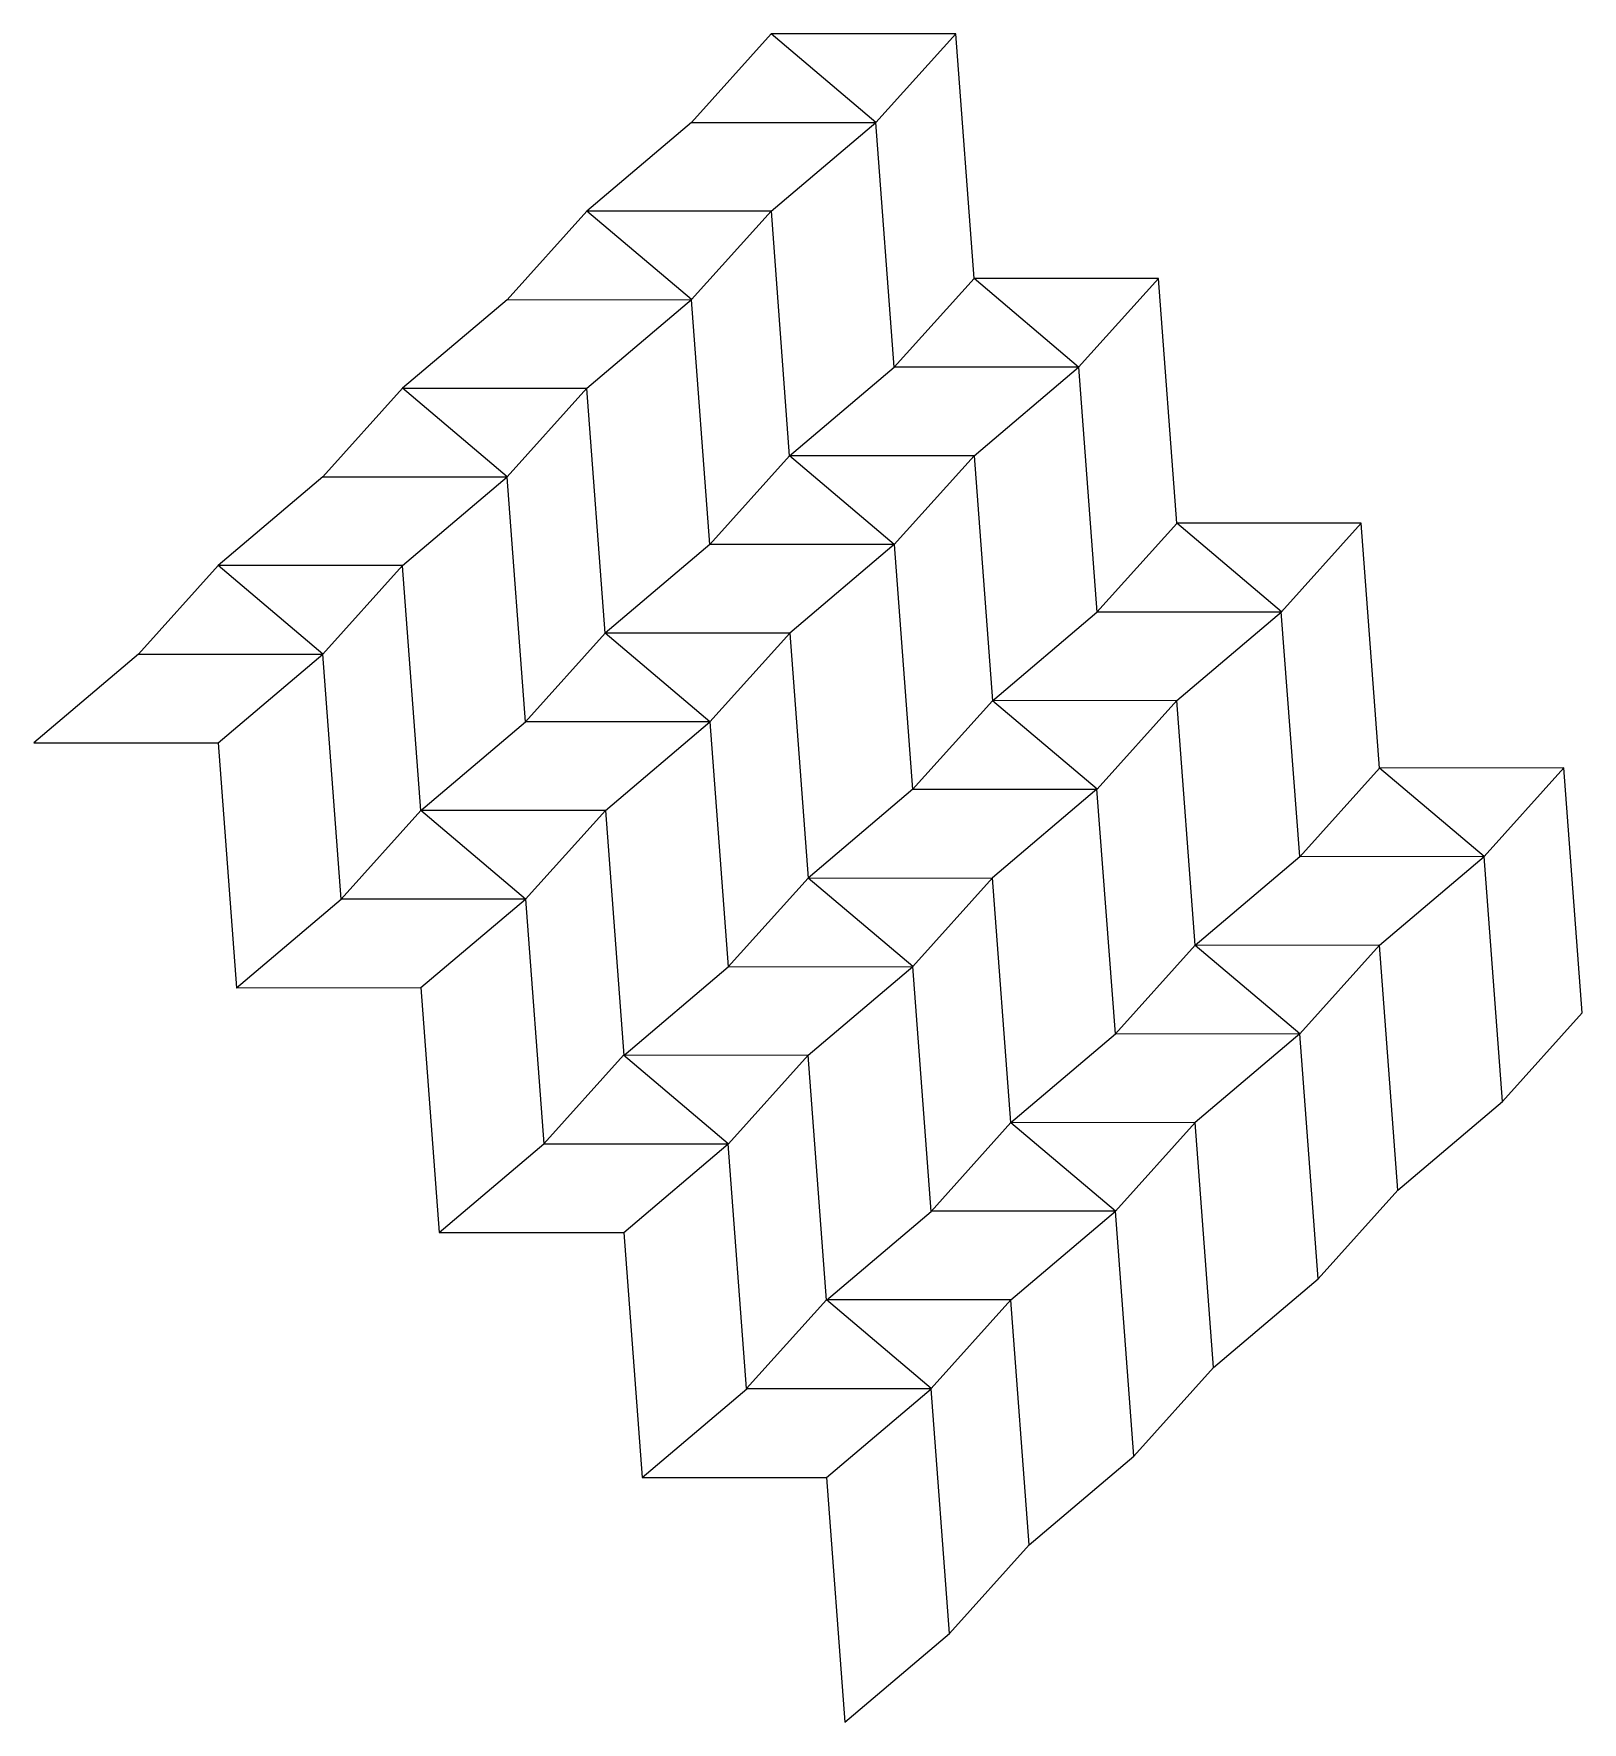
# Model space of a CAD drawing. Extents: x -40 to 44, y -91.6 to 0.
import ezdxf

# ---------------------------------------------------------------- set-up
doc = ezdxf.new("R2010")
doc.units = 0
for name, color, linetype in [('Mountain', 1, 'Continuous'), ('Outline', 3, 'Continuous'), ('Valley', 5, 'Continuous')]:
    doc.layers.add(name, color=color, linetype=linetype)

msp = doc.modelspace()

# ---------------------------------------------------------------- linework, layer by layer
at = {"layer": 'Mountain', "color": 1}
for p, q in [((-4.327, -4.805), (5.673, -4.805)), ((-4.326, -14.416), (-10, -9.611)), ((-4.326, -14.416), (0, -9.61)), ((6.668, -18.083), (10.992, -13.275)), ((16.667, -18.079), (10.992, -13.275)), ((16.667, -18.079), (20.992, -13.271)), ((-4.323, -14.421), (-9.995, -19.228)), ((-3.331, -27.696), (-4.323, -14.421)), ((10.996, -22.888), (16.667, -18.079)), ((16.667, -18.079), (17.66, -31.354)), ((-19.998, -19.225), (-9.998, -19.223)), ((-9.003, -32.503), (-9.995, -19.228)), ((10.996, -22.888), (0.996, -22.892)), ((10.995, -22.886), (11.988, -36.162)), ((-24.324, -24.032), (-14.324, -24.03)), ((-3.328, -27.699), (-9, -32.507)), ((6.671, -27.696), (-3.328, -27.699)), ((-24.321, -33.644), (-29.995, -28.84)), ((-24.321, -33.644), (-19.995, -28.837)), ((11.988, -36.162), (17.66, -31.354)), ((17.659, -31.351), (27.66, -31.345)), ((-13.328, -37.31), (-9.003, -32.503)), ((-3.325, -37.31), (-9, -32.507)), ((-3.325, -37.31), (1, -32.503)), ((-29.992, -38.452), (-24.321, -33.644)), ((-23.326, -46.919), (-24.321, -33.644)), ((7.664, -40.969), (11.988, -36.162)), ((17.666, -40.963), (11.989, -36.161)), ((17.666, -40.963), (21.989, -36.154)), ((-8.997, -42.118), (-3.325, -37.31)), ((-3.326, -37.309), (-2.332, -50.585)), ((28.655, -44.621), (32.978, -39.813)), ((38.655, -44.617), (32.978, -39.813)), ((38.655, -44.617), (42.978, -39.808)), ((17.66, -40.956), (11.99, -45.767)), ((18.659, -54.231), (17.66, -40.956)), ((-8.997, -42.118), (-18.997, -42.122)), ((-8.997, -42.118), (-8.001, -55.393)), ((32.984, -49.425), (38.655, -44.617)), ((39.649, -57.892), (38.655, -44.617)), ((1.994, -45.777), (11.995, -45.772)), ((12.99, -59.042), (11.99, -45.767)), ((-28.997, -51.727), (-23.326, -46.919)), ((-13.325, -46.915), (-23.326, -46.919)), ((32.984, -49.425), (22.983, -49.428)), ((33.978, -62.701), (32.983, -49.424)), ((-8.001, -55.393), (-2.33, -50.585)), ((-2.33, -50.585), (7.671, -50.579)), ((18.657, -54.235), (12.986, -59.043)), ((28.658, -54.232), (18.657, -54.235)), ((-12.33, -60.19), (-8.006, -55.383)), ((-2.33, -60.187), (-8.006, -55.383)), ((-2.324, -60.196), (1.999, -55.387)), ((8.668, -63.852), (12.99, -59.042)), ((18.661, -63.847), (12.986, -59.043)), ((18.661, -63.847), (22.985, -59.04)), ((-8.001, -64.994), (-2.33, -60.187)), ((-1.338, -73.463), (-2.33, -60.187)), ((12.988, -68.654), (18.661, -63.847)), ((19.66, -77.126), (18.664, -63.85)), ((12.988, -68.654), (2.989, -68.656)), ((13.99, -81.934), (12.993, -68.659)), ((-7.002, -78.281), (-1.331, -73.473)), ((8.669, -73.467), (-1.331, -73.473))]:
    msp.add_line(p, q, dxfattribs=at)
at = {"layer": 'Outline', "color": 3}
msp.add_lwpolyline([(10, 0), (0, 0), (-4.327, -4.805), (-10, -9.611), (-14.326, -14.418), (-19.998, -19.225), (-24.324, -24.032), (-29.995, -28.84), (-34.32, -33.648), (-39.992, -38.454), (-29.992, -38.452), (-28.997, -51.727), (-18.997, -51.722), (-18.002, -64.998), (-7.996, -65.005), (-7.002, -78.281), (2.998, -78.276), (3.996, -91.552), (9.666, -86.743), (13.99, -81.934), (19.66, -77.126), (23.983, -72.317), (29.654, -67.509), (33.978, -62.701), (39.649, -57.892), (43.973, -53.084), (42.978, -39.808), (32.978, -39.813), (31.983, -26.537), (21.984, -26.543), (20.992, -13.271), (10.992, -13.275)], close=True, dxfattribs=at)
at = {"layer": 'Valley', "color": 5}
for p, q in [((5.673, -4.805), (0, 0)), ((5.673, -4.805), (10, 0)), ((0, -9.61), (5.673, -4.805)), ((6.668, -18.083), (5.675, -4.807)), ((0, -9.61), (-10, -9.611)), ((0.995, -22.891), (0.004, -9.615)), ((-14.326, -14.418), (-4.326, -14.416)), ((0.995, -22.891), (6.668, -18.083)), ((16.667, -18.079), (6.668, -18.083)), ((-14.324, -24.03), (-19.998, -19.225)), ((-14.324, -24.03), (-9.998, -19.223)), ((6.671, -27.696), (10.996, -22.888)), ((-3.331, -27.696), (0.995, -22.891)), ((6.671, -27.696), (0.996, -22.892)), ((-19.995, -28.837), (-14.324, -24.03)), ((-13.328, -37.31), (-14.32, -24.035)), ((17.66, -31.354), (21.985, -26.547)), ((27.66, -31.345), (21.984, -26.543)), ((27.66, -31.345), (31.983, -26.537)), ((6.67, -27.694), (0.998, -32.501)), ((6.67, -27.694), (7.664, -40.969)), ((-19.995, -28.837), (-29.995, -28.84)), ((-19.001, -42.117), (-19.992, -28.841)), ((21.989, -36.154), (27.66, -31.345)), ((28.651, -44.612), (27.652, -31.337)), ((1, -32.503), (-9, -32.507)), ((0.998, -32.501), (1.993, -45.777)), ((-34.32, -33.648), (-24.321, -33.644)), ((21.989, -36.154), (11.989, -36.161)), ((22.982, -49.422), (21.983, -36.147)), ((-19.001, -42.117), (-13.328, -37.31)), ((-3.325, -37.31), (-13.325, -37.314)), ((7.666, -40.968), (1.994, -45.777)), ((7.666, -40.968), (17.666, -40.963)), ((-23.326, -46.919), (-19.001, -42.112)), ((-13.325, -46.915), (-19.001, -42.112)), ((-13.321, -46.926), (-8.997, -42.118)), ((22.982, -49.422), (28.651, -44.612)), ((38.655, -44.617), (28.655, -44.621)), ((7.671, -50.579), (11.995, -45.772)), ((-2.332, -50.585), (1.993, -45.777)), ((7.671, -50.579), (1.994, -45.777)), ((-18.997, -51.722), (-13.325, -46.915)), ((-13.325, -46.915), (-12.33, -60.19)), ((18.659, -54.231), (22.982, -49.422)), ((28.658, -54.232), (22.983, -49.428)), ((28.658, -54.232), (32.984, -49.425)), ((1.999, -55.387), (7.671, -50.579)), ((8.668, -63.852), (7.668, -50.576)), ((28.659, -54.233), (22.987, -59.042)), ((29.654, -67.509), (28.659, -54.233)), ((1.999, -55.387), (-8.001, -55.393)), ((2.999, -68.662), (1.999, -55.387)), ((22.985, -59.04), (12.986, -59.043)), ((23.983, -72.317), (22.987, -59.042)), ((-18.002, -64.998), (-12.33, -60.19)), ((-12.33, -60.19), (-2.33, -60.187)), ((2.999, -68.662), (8.668, -63.852)), ((18.661, -63.847), (8.66, -63.85)), ((-1.338, -73.463), (2.989, -68.656)), ((8.663, -73.461), (2.989, -68.656)), ((8.663, -73.461), (12.988, -68.654)), ((2.998, -78.276), (8.669, -73.467)), ((9.666, -86.743), (8.669, -73.467))]:
    msp.add_line(p, q, dxfattribs=at)

doc.saveas('drawing.dxf')
